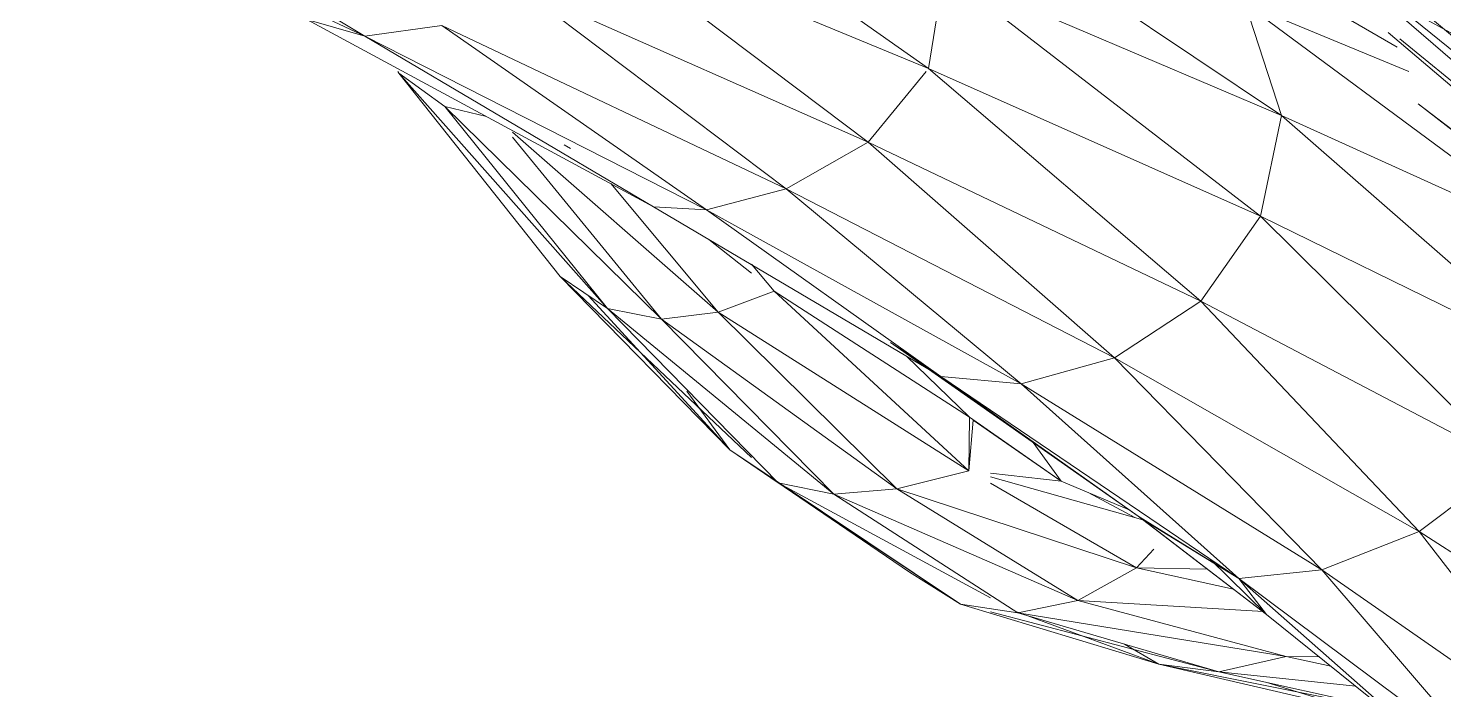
# Model space of a CAD drawing. Header units: millimetres. Extents: x -8591 to 7092, y -1621 to 14390.
# Drawn here: x -4597.7 to -4543.6, y 2735.2 to 2760.4 of the extents above; entities that cross this region are included whole.
import ezdxf

# ---------------------------------------------------------------- set-up
doc = ezdxf.new("R2010")
doc.units = ezdxf.units.MM
doc.layers.add('G-IMPT', color=8, linetype='Continuous', lineweight=9)
doc.layers.add('I-FURN', color=30, linetype='Continuous', lineweight=9)

# ---------------------------------------------------------------- blocks, each defined once
blk = doc.blocks.new('Artificial banana plant 1500mm - Family 4__C1-728657-Begane grond')
at = {"layer": 'G-IMPT'}
for p, q in [((-107.198, 83.734), (-142.178, 113.008)), ((-107.198, 83.734), (-142.178, 113.008)), ((-162.828, 110.678), (-150.528, 102.021)), ((-162.828, 110.678), (-150.528, 102.021)), ((-152.008, 110.24), (-137.048, 100.226)), ((-152.008, 110.24), (-137.048, 100.226)), ((-184.898, 109.266), (-172.048, 103.251)), ((-184.898, 109.266), (-172.048, 103.251)), ((-182.458, 109.526), (-172.048, 103.251)), ((-182.458, 109.526), (-172.048, 103.251)), ((-111.368, 85.815), (-138.008, 108.777)), ((-111.368, 85.815), (-138.008, 108.777)), ((-107.198, 83.734), (-138.008, 108.777)), ((-107.198, 83.734), (-138.008, 108.777)), ((-140.818, 107.577), (-132.639, 102.832)), ((-140.818, 107.577), (-132.639, 102.832)), ((-163.828, 107.517), (-152.828, 99.204)), ((-163.828, 107.517), (-152.828, 99.204)), ((-163.828, 107.517), (-150.528, 102.021)), ((-163.828, 107.517), (-150.528, 102.021)), ((-150.528, 102.021), (-149.938, 105.709)), ((-150.528, 102.021), (-149.938, 105.709)), ((-149.938, 105.709), (-137.848, 96.379)), ((-149.938, 105.709), (-137.848, 96.379)), ((-149.938, 105.709), (-137.048, 100.226)), ((-149.938, 105.709), (-137.048, 100.226)), ((-166.118, 105.085), (-155.968, 97.423)), ((-166.118, 105.085), (-155.968, 97.423)), ((-166.118, 105.085), (-152.828, 99.204)), ((-166.118, 105.085), (-152.828, 99.204)), ((-137.048, 100.226), (-138.438, 104.486)), ((-137.048, 100.226), (-138.438, 104.486)), ((-138.438, 104.486), (-125.728, 95.089)), ((-138.438, 104.486), (-125.728, 95.089)), ((-138.438, 104.486), (-132.185, 101.908)), ((-138.438, 104.486), (-132.185, 101.908)), ((-132.558, 104.45), (-119.518, 97.376)), ((-132.558, 104.45), (-119.518, 97.376)), ((-174.258, 103.884), (-161.028, 96.74)), ((-174.258, 103.884), (-161.028, 96.74)), ((-174.258, 103.884), (-172.048, 103.251)), ((-174.258, 103.884), (-172.048, 103.251)), ((-172.048, 103.251), (-169.108, 103.655)), ((-172.048, 103.251), (-169.108, 103.655)), ((-172.048, 103.251), (-161.028, 96.74)), ((-172.048, 103.251), (-161.028, 96.74)), ((-172.048, 103.251), (-158.998, 96.63)), ((-172.048, 103.251), (-158.998, 96.63)), ((-169.108, 103.655), (-158.998, 96.63)), ((-169.108, 103.655), (-158.998, 96.63)), ((-169.108, 103.655), (-155.968, 97.423)), ((-169.108, 103.655), (-155.968, 97.423)), ((-114.388, 87.57), (-132.977, 103.397)), ((-114.388, 87.57), (-132.977, 103.397)), ((-111.657, 86.052), (-132.533, 103.152)), ((-111.657, 86.052), (-132.533, 103.152)), ((-170.792, 101.908), (-170.748, 101.844)), ((-170.792, 101.908), (-170.748, 101.844)), ((-170.792, 101.908), (-170.748, 101.844)), ((-170.792, 101.908), (-170.748, 101.844)), ((-170.748, 101.844), (-164.588, 94.078)), ((-170.748, 101.844), (-164.588, 94.078)), ((-168.998, 100.562), (-170.748, 101.844)), ((-168.998, 100.562), (-170.748, 101.844)), ((-170.748, 101.844), (-162.788, 92.856)), ((-170.748, 101.844), (-162.788, 92.856)), ((-152.828, 99.204), (-150.621, 101.908)), ((-152.828, 99.204), (-150.621, 101.908)), ((-150.528, 102.021), (-140.128, 93.143)), ((-150.528, 102.021), (-140.128, 93.143)), ((-150.528, 102.021), (-137.848, 96.379)), ((-150.528, 102.021), (-137.848, 96.379)), ((-167.407, 100.185), (-168.998, 100.562)), ((-167.407, 100.185), (-168.998, 100.562)), ((-168.998, 100.562), (-160.728, 92.452)), ((-168.998, 100.562), (-160.728, 92.452)), ((-168.998, 100.562), (-162.788, 92.856)), ((-168.998, 100.562), (-162.788, 92.856)), ((-120.518, 92.054), (-131.838, 100.663)), ((-120.518, 92.054), (-131.838, 100.663)), ((-115.508, 88.104), (-131.838, 100.663)), ((-115.508, 88.104), (-131.838, 100.663)), ((-137.848, 96.379), (-137.048, 100.226)), ((-137.848, 96.379), (-137.048, 100.226)), ((-137.048, 100.226), (-126.078, 90.624)), ((-137.048, 100.226), (-126.078, 90.624)), ((-137.048, 100.226), (-127.309, 95.807)), ((-137.048, 100.226), (-127.309, 95.807)), ((-166.416, 99.592), (-158.558, 92.719)), ((-166.416, 99.592), (-158.558, 92.719)), ((-166.416, 99.397), (-160.728, 92.452)), ((-166.416, 99.397), (-160.728, 92.452)), ((-164.438, 99.099), (-164.198, 98.965)), ((-155.968, 97.423), (-152.828, 99.204)), ((-155.968, 97.423), (-152.828, 99.204)), ((-152.828, 99.204), (-143.428, 90.973)), ((-152.828, 99.204), (-143.428, 90.973)), ((-152.828, 99.204), (-140.128, 93.143)), ((-152.828, 99.204), (-140.128, 93.143)), ((-162.662, 97.623), (-158.558, 92.719)), ((-162.662, 97.623), (-158.558, 92.719)), ((-158.998, 96.63), (-155.968, 97.423)), ((-158.998, 96.63), (-155.968, 97.423)), ((-155.968, 97.423), (-146.988, 89.985)), ((-155.968, 97.423), (-146.988, 89.985)), ((-155.968, 97.423), (-143.428, 90.973)), ((-155.968, 97.423), (-143.428, 90.973)), ((-161.028, 96.74), (-150.058, 90.27)), ((-161.028, 96.74), (-150.058, 90.27)), ((-161.028, 96.74), (-158.998, 96.63)), ((-161.028, 96.74), (-158.998, 96.63)), ((-158.998, 96.63), (-150.058, 90.27)), ((-158.998, 96.63), (-150.058, 90.27)), ((-158.998, 96.63), (-146.988, 89.985)), ((-158.998, 96.63), (-146.988, 89.985)), ((-140.128, 93.143), (-137.848, 96.379)), ((-140.128, 93.143), (-137.848, 96.379)), ((-137.848, 96.379), (-128.338, 86.949)), ((-137.848, 96.379), (-128.338, 86.949)), ((-137.848, 96.379), (-126.078, 90.624)), ((-137.848, 96.379), (-126.078, 90.624)), ((-158.921, 95.498), (-157.289, 94.213)), ((-158.921, 95.498), (-157.289, 94.213)), ((-164.588, 94.078), (-158.118, 87.471)), ((-164.588, 94.078), (-158.118, 87.471)), ((-162.788, 92.856), (-164.588, 94.078)), ((-162.788, 92.856), (-164.588, 94.078)), ((-164.588, 94.078), (-157.289, 87.169)), ((-164.588, 94.078), (-157.289, 87.169)), ((-157.289, 94.546), (-156.418, 93.526)), ((-157.289, 94.546), (-156.418, 93.526)), ((-156.418, 93.526), (-158.558, 92.719)), ((-156.418, 93.526), (-158.558, 92.719)), ((-156.418, 93.526), (-148.958, 88.712)), ((-156.418, 93.526), (-148.958, 88.712)), ((-156.418, 93.526), (-148.988, 86.668)), ((-156.418, 93.526), (-148.988, 86.668)), ((-163.52, 93.354), (-158.118, 87.471)), ((-163.52, 93.354), (-158.118, 87.471)), ((-143.428, 90.973), (-140.128, 93.143)), ((-143.428, 90.973), (-140.128, 93.143)), ((-140.128, 93.143), (-131.788, 84.356)), ((-140.128, 93.143), (-131.788, 84.356)), ((-140.128, 93.143), (-128.338, 86.949)), ((-140.128, 93.143), (-128.338, 86.949)), ((-160.728, 92.452), (-162.788, 92.856)), ((-160.728, 92.452), (-162.788, 92.856)), ((-162.788, 92.856), (-154.148, 85.775)), ((-162.788, 92.856), (-154.148, 85.775)), ((-162.788, 92.856), (-156.268, 86.203)), ((-162.788, 92.856), (-156.268, 86.203)), ((-158.558, 92.719), (-160.728, 92.452)), ((-158.558, 92.719), (-160.728, 92.452)), ((-160.728, 92.452), (-151.738, 85.981)), ((-160.728, 92.452), (-151.738, 85.981)), ((-160.728, 92.452), (-154.148, 85.775)), ((-160.728, 92.452), (-154.148, 85.775)), ((-158.558, 92.719), (-148.988, 86.668)), ((-158.558, 92.719), (-148.988, 86.668)), ((-158.558, 92.719), (-151.738, 85.981)), ((-158.558, 92.719), (-151.738, 85.981)), ((-151.978, 91.563), (-150.058, 90.27)), ((-151.978, 91.563), (-150.058, 90.27)), ((-151.978, 91.563), (-142.528, 84.937)), ((-151.978, 91.563), (-142.528, 84.937)), ((-151.371, 91.045), (-148.958, 88.712)), ((-151.371, 91.045), (-148.958, 88.712)), ((-146.988, 89.985), (-143.428, 90.973)), ((-146.988, 89.985), (-143.428, 90.973)), ((-143.428, 90.973), (-135.508, 82.891)), ((-143.428, 90.973), (-135.508, 82.891)), ((-143.428, 90.973), (-131.788, 84.356)), ((-143.428, 90.973), (-131.788, 84.356)), ((-150.058, 90.27), (-146.988, 89.985)), ((-150.058, 90.27), (-146.988, 89.985)), ((-150.058, 90.27), (-142.528, 84.937)), ((-150.058, 90.27), (-142.528, 84.937)), ((-150.058, 90.27), (-138.678, 82.554)), ((-150.058, 90.27), (-138.678, 82.554)), ((-158.118, 87.471), (-159.758, 89.709)), ((-158.118, 87.471), (-159.758, 89.709)), ((-146.988, 89.985), (-138.678, 82.554)), ((-146.988, 89.985), (-138.678, 82.554)), ((-146.988, 89.985), (-135.508, 82.891)), ((-146.988, 89.985), (-135.508, 82.891)), ((-148.958, 88.712), (-148.988, 86.668)), ((-148.958, 88.712), (-148.988, 86.668)), ((-148.958, 88.712), (-145.468, 86.27)), ((-148.958, 88.712), (-145.468, 86.27)), ((-148.988, 86.668), (-148.828, 88.605)), ((-148.988, 86.668), (-148.828, 88.605)), ((-145.468, 86.27), (-148.828, 88.605)), ((-145.468, 86.27), (-148.828, 88.605)), ((-146.535, 87.747), (-145.468, 86.27)), ((-146.535, 87.747), (-145.468, 86.27)), ((-156.268, 86.203), (-158.118, 87.471)), ((-156.268, 86.203), (-158.118, 87.471)), ((-158.118, 87.471), (-149.308, 81.584)), ((-158.118, 87.471), (-149.308, 81.584)), ((-158.118, 87.471), (-151.258, 82.797)), ((-158.118, 87.471), (-151.258, 82.797)), ((-148.988, 86.668), (-151.738, 85.981)), ((-148.988, 86.668), (-151.738, 85.981)), ((-148.163, 86.574), (-145.468, 86.27)), ((-148.163, 86.574), (-145.468, 86.27)), ((-131.788, 84.356), (-128.338, 86.949)), ((-131.788, 84.356), (-128.338, 86.949)), ((-156.268, 86.203), (-149.308, 81.584)), ((-156.268, 86.203), (-149.308, 81.584)), ((-154.148, 85.775), (-156.268, 86.203)), ((-154.148, 85.775), (-156.268, 86.203)), ((-156.268, 86.203), (-148.163, 81.815)), ((-156.268, 86.203), (-148.163, 81.815)), ((-151.738, 85.981), (-154.148, 85.775)), ((-151.738, 85.981), (-154.148, 85.775)), ((-151.738, 85.981), (-142.588, 82.961)), ((-151.738, 85.981), (-142.588, 82.961)), ((-151.738, 85.981), (-144.828, 81.719)), ((-151.738, 85.981), (-144.828, 81.719)), ((-148.163, 86.435), (-142.34, 84.792)), ((-148.163, 86.435), (-142.34, 84.792)), ((-148.163, 86.19), (-142.588, 82.961)), ((-148.163, 86.19), (-142.588, 82.961)), ((-142.869, 85.176), (-145.468, 86.27)), ((-142.869, 85.176), (-145.468, 86.27)), ((-154.148, 85.775), (-144.828, 81.719)), ((-154.148, 85.775), (-144.828, 81.719)), ((-154.148, 85.775), (-147.118, 81.25)), ((-154.148, 85.775), (-147.118, 81.25)), ((-142.652, 84.88), (-144.433, 85.835)), ((-142.652, 84.88), (-144.433, 85.835)), ((-142.528, 84.937), (-137.618, 81.18)), ((-142.528, 84.937), (-137.618, 81.18)), ((-142.528, 84.937), (-138.678, 82.554)), ((-142.528, 84.937), (-138.678, 82.554)), ((-142.528, 84.937), (-142.338, 84.792)), ((-142.528, 84.937), (-142.338, 84.792)), ((-138.678, 82.554), (-142.338, 84.792)), ((-138.678, 82.554), (-142.338, 84.792)), ((-137.618, 81.18), (-142.338, 84.792)), ((-137.618, 81.18), (-142.338, 84.792)), ((-135.508, 82.891), (-131.788, 84.356)), ((-135.508, 82.891), (-131.788, 84.356)), ((-131.788, 84.356), (-125.347, 75.963)), ((-131.788, 84.356), (-125.347, 75.963)), ((-131.788, 84.356), (-120.898, 77.323)), ((-131.788, 84.356), (-120.898, 77.323)), ((-141.928, 83.671), (-142.588, 82.961)), ((-141.928, 83.671), (-142.588, 82.961)), ((-139.786, 83.306), (-137.618, 81.18)), ((-139.786, 83.306), (-137.618, 81.18)), ((-149.308, 81.584), (-151.258, 82.797)), ((-149.308, 81.584), (-151.258, 82.797)), ((-142.588, 82.961), (-144.828, 81.719)), ((-142.588, 82.961), (-144.828, 81.719)), ((-139.877, 82.908), (-142.588, 82.961)), ((-139.877, 82.908), (-142.588, 82.961)), ((-142.588, 82.961), (-138.884, 82.148)), ((-142.588, 82.961), (-138.884, 82.148)), ((-138.678, 82.554), (-135.508, 82.891)), ((-138.678, 82.554), (-135.508, 82.891)), ((-135.508, 82.891), (-129.088, 75.408)), ((-135.508, 82.891), (-129.088, 75.408)), ((-135.508, 82.891), (-125.078, 75.612)), ((-135.508, 82.891), (-125.078, 75.612)), ((-138.678, 82.554), (-131.848, 76.549)), ((-138.678, 82.554), (-131.848, 76.549)), ((-138.678, 82.554), (-137.618, 81.18)), ((-138.678, 82.554), (-137.618, 81.18)), ((-138.678, 82.554), (-129.91, 76.021)), ((-138.678, 82.554), (-129.91, 76.021)), ((-144.828, 81.719), (-147.118, 81.25)), ((-144.828, 81.719), (-147.118, 81.25)), ((-144.828, 81.719), (-137.733, 81.292)), ((-144.828, 81.719), (-137.733, 81.292)), ((-144.828, 81.719), (-136.868, 79.587)), ((-144.828, 81.719), (-136.868, 79.587)), ((-149.308, 81.584), (-141.728, 79.286)), ((-149.308, 81.584), (-141.728, 79.286)), ((-147.118, 81.25), (-149.308, 81.584)), ((-147.118, 81.25), (-149.308, 81.584)), ((-148.163, 81.283), (-139.438, 78.994)), ((-148.163, 81.283), (-139.438, 78.994)), ((-147.118, 81.272), (-141.728, 79.286)), ((-147.118, 81.272), (-141.728, 79.286)), ((-147.118, 81.25), (-136.868, 79.587)), ((-147.118, 81.25), (-136.868, 79.587)), ((-147.118, 81.25), (-139.438, 78.994)), ((-147.118, 81.25), (-139.438, 78.994)), ((-131.848, 76.549), (-137.618, 81.18)), ((-131.848, 76.549), (-137.618, 81.18)), ((-141.728, 79.286), (-143.039, 80.052)), ((-141.728, 79.286), (-143.039, 80.052)), ((-136.868, 79.587), (-139.438, 78.994)), ((-136.868, 79.587), (-139.438, 78.994)), ((-136.868, 79.587), (-135.611, 79.569)), ((-136.868, 79.587), (-135.611, 79.569)), ((-136.868, 79.587), (-135.171, 79.216)), ((-136.868, 79.587), (-135.171, 79.216)), ((-141.728, 79.286), (-134.168, 77.531)), ((-141.728, 79.286), (-134.168, 77.531)), ((-139.438, 78.994), (-141.728, 79.286)), ((-139.438, 78.994), (-141.728, 79.286)), ((-141.728, 79.286), (-132.972, 77.538)), ((-141.728, 79.286), (-132.972, 77.538)), ((-139.438, 78.994), (-134.218, 78.451)), ((-139.438, 78.994), (-134.218, 78.451)), ((-139.438, 78.994), (-133.012, 77.573)), ((-139.438, 78.994), (-133.012, 77.573)), ((-137.607, 78.589), (-134.168, 77.531)), ((-137.607, 78.589), (-134.168, 77.531))]:
    blk.add_line(p, q, dxfattribs=at)
blk = doc.blocks.new('Artificial banana plant 1500mm - Family 4__C2-728658-Begane grond')
blk.add_blockref('Artificial banana plant 1500mm - Family 4__C1-728657-Begane grond', (0, 0))
blk = doc.blocks.new('Artificial banana plant 1500mm - Family 4-728656-Begane grond')
blk.add_blockref('Artificial banana plant 1500mm - Family 4__C2-728658-Begane grond', (0, 0))
blk = doc.blocks.new('Artificial banana plant 1500mm - Ny märkning-728662-Begane grond')
blk.add_blockref('Artificial banana plant 1500mm - Family 4-728656-Begane grond', (0, 0))

msp = doc.modelspace()

# ---------------------------------------------------------------- block references
at = {"layer": 'I-FURN'}
msp.add_blockref('Artificial banana plant 1500mm - Ny märkning-728662-Begane grond', (-4412.758, 2656.875), dxfattribs=at)

doc.saveas('drawing.dxf')
